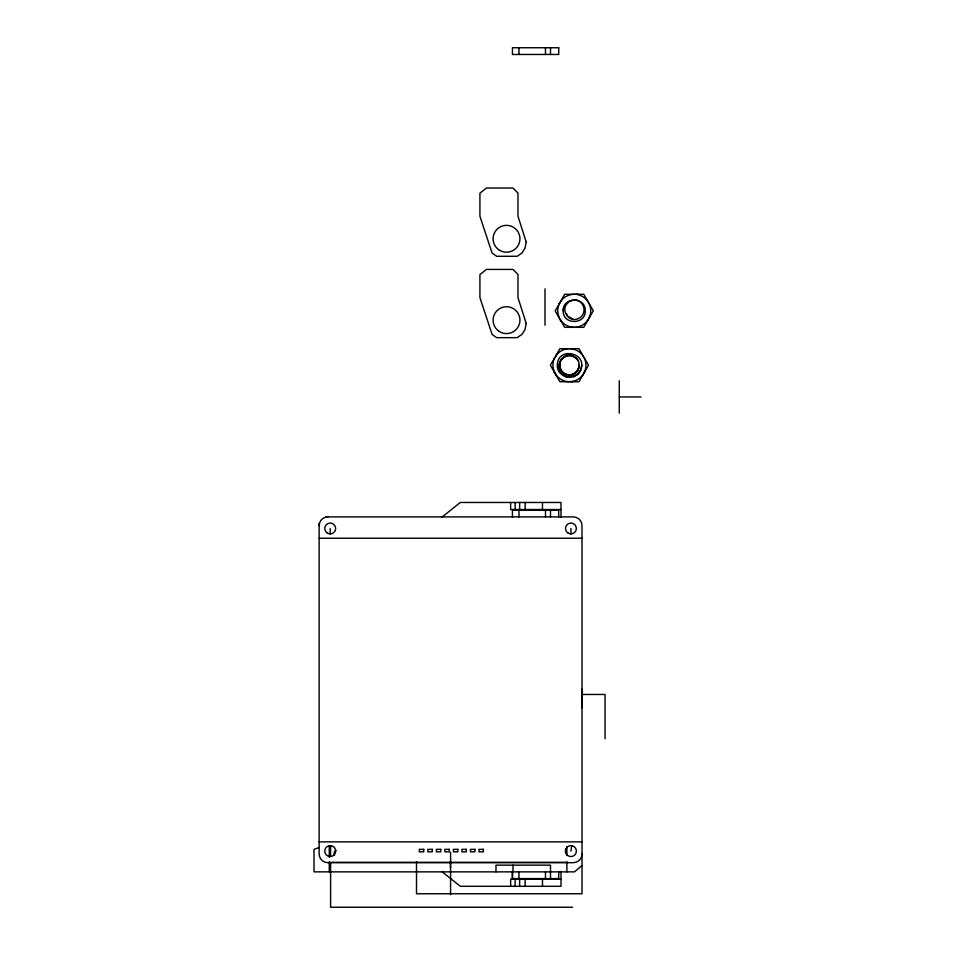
<?xml version="1.0" encoding="UTF-8"?>
<svg xmlns="http://www.w3.org/2000/svg" width="955" height="955" viewBox="0 0 955 955"><rect width="100%" height="100%" fill="white"/><g stroke="black" fill="none" stroke-linecap="round" stroke-linejoin="round"><path stroke-width="1.43" d="M568.774 348.694L566.136 349.029A16.521 16.521 0 0 0 557.075 354.257L554.115 358.722M572.725 381.737L572.737 381.403A16.521 16.521 0 0 0 581.798 376.175L583.41 374.05L582.645 375.136M566.864 376.986C548.755 371.113 565.026 343.681 577.596 360.095M557.445 363.974C555.309 378.634 578.503 382.06 581.32 367.926C585.534 352.395 558.687 347.238 557.457 363.867M578.527 362.029A9.717 9.669 -6.6 0 1 579.076 365.216L578.527 368.403L576.426 371.973M581.822 365.216L580.604 370.588L577.166 374.897M563.223 310.793C562.567 296.611 585.893 296.611 585.248 310.793C585.893 324.987 562.567 324.987 563.223 310.793A10.971 10.959 11.8 0 1 564.13 306.865L568.726 301.792M573.561 294.283L570.923 294.618A16.521 16.521 0 0 0 561.862 299.846L555.153 310.793L564.692 327.314L583.768 327.314L593.306 310.793L583.768 294.283L564.692 294.283L560.275 301.971M577.512 327.314L577.536 326.98A16.521 16.521 0 0 0 586.597 321.751L588.196 319.639L587.432 320.725M568.094 377.201L566.9 376.342L566.757 376.974M570.935 851.108L571.687 845.712L570.266 845.712A5.444 5.444 0 0 0 565.551 850.356L565.539 851.776A5.444 5.444 0 0 0 571.126 856.54A5.444 5.444 0 0 0 576.366 851.383A5.444 5.444 0 0 0 571.687 845.712M565.563 376.628L565.682 375.936L565.456 376.592M573.561 327.314L570.923 326.98A16.521 16.521 0 0 1 561.862 321.751L560.263 319.639L560.919 320.761M588.196 301.959L586.597 299.846A16.521 16.521 0 0 0 577.536 294.618L577.608 294.283M568.774 381.737L566.136 381.403A16.521 16.521 0 0 1 557.075 376.175L555.464 374.05L556.12 375.184M583.41 356.382L581.798 354.257A16.521 16.521 0 0 0 572.737 349.029L570.099 348.694M559.606 318.469L558.568 316.033A16.521 16.521 0 0 1 558.568 305.564L559.606 303.117L558.938 304.251M554.115 371.71L554.807 372.892L553.769 370.445A16.521 16.521 0 0 1 553.769 359.987L554.807 357.54M589.426 317.275L588.865 318.481L589.904 316.033A16.521 16.521 0 0 0 589.904 305.564L588.877 303.117M584.639 371.686L584.078 372.904L585.105 370.445A16.521 16.521 0 0 0 585.105 359.987L584.078 357.54M574.898 294.283L577.703 294.283M556.156 355.188L555.476 356.382L559.905 348.694L578.969 348.694L588.507 365.216L578.969 381.737L559.905 381.737L550.367 365.216L554.151 358.674M568.201 377.201L568.153 376.604C573.048 377.702 578.742 373.942 580.342 370.337M576.319 372.104L571.926 374.861M582.013 865.54L574.444 871.867L314.04 871.867L313.992 849.401L319.018 847.515M441.771 517.288L460.286 502.473L561.003 502.473L561.003 517.347M569.777 301.326C559.117 306.722 567.377 323.494 578.241 318.648C583.075 316.881 585.379 310.781 583.302 306.149C582.12 303.141 579.399 300.837 576.295 299.977C574.982 298.975 567.771 301.935 571.209 300.801M573.525 376.903L574.815 376.377M577.703 327.314L574.898 327.314M572.737 381.403L570.111 381.737M577.536 370.421L577.691 370.397A9.717 9.669 19.4 0 0 578.539 368.403A9.717 9.669 6.6 0 0 579.076 365.216M570.565 375.196L568.655 375.303M619.282 396.946L641.008 396.946M561.003 509.516L510.65 509.516L510.65 502.473M325.643 516.894L573.287 516.894A8.726 8.726 0 0 1 582.013 525.62L582.013 893.761L416.499 893.761L416.499 861.613M319.137 538.226L582.013 538.226M581.679 694.464L605.052 694.464L605.052 738.788M319.137 841.88L582.013 841.88M565.611 862.329L330.597 862.329L330.597 907.25L572.654 907.25M512.441 878.576L512.441 871.867L512.441 878.576L558.723 878.576L558.723 871.867M561.003 879.245L510.65 879.245L510.65 886.3M572.69 318.91L568.213 316.451M564.966 374.491L566.052 374.885M578.826 367.365A9.717 9.669 25.6 0 1 577.596 370.337L577.691 370.397A9.717 9.669 38.4 0 1 576.247 372.032A9.717 9.669 57.7 0 1 574.564 373.369A9.717 9.669 70.6 0 1 572.618 374.312A9.717 9.669 83.4 0 1 569.443 374.849A9.717 9.669 -77.3 0 1 567.294 374.611A9.717 9.669 -64.4 0 1 565.253 373.894A9.717 9.669 -51.6 0 1 562.626 372.032A9.717 9.669 -32.3 0 1 561.277 370.337A9.717 9.669 -19.4 0 1 560.346 368.403M562.949 373.345L563.928 373.978M441.771 871.485L460.286 886.3L561.003 886.3L561.003 871.426M561.588 372.128L560.955 371.411M560.275 319.627L561.027 320.725M555.476 374.05L556.228 375.136M554.246 371.686L554.807 372.892M566.554 313.837L566.995 314.78M619.282 380.759L619.282 413.133M581.714 689.021L581.714 707.81M570.935 528.473L570.935 533.917M566.888 846.548L566.888 855.489M566.888 861.446L566.888 871.867M565.611 848.959L565.611 853.412M558.723 516.894L558.723 510.173L512.441 510.173L512.441 516.894M550.498 47.75L550.498 54.459M550.498 510.173L550.498 516.894M550.498 878.576L550.498 865.146L495.979 865.146L495.979 871.867M545.472 47.75L545.472 54.459M545.472 510.173L545.472 516.894M545.472 871.867L545.472 878.576M545.007 288.828L545.007 325.225M542.476 502.473L542.476 509.516M542.476 879.245L542.476 886.3M525.143 502.473L525.143 509.516M525.143 879.245L525.143 886.3M519.639 502.473L519.639 509.516M519.639 879.245L519.639 886.3M518.959 47.75L518.959 54.459M518.959 510.173L518.959 516.894M518.959 871.867L518.959 878.576M515.127 502.473L515.127 509.516M515.127 879.245L515.127 886.3M512.99 865.146L512.99 871.867M450.581 852.278L450.581 894.68M450.462 861.219L450.462 868.155M330.597 845.987L330.597 856.384M330.215 528.473L330.215 533.917M330.215 845.712L330.215 851.108M329.26 845.641L329.26 857.292M329.26 861.661L329.26 871.867M319.137 523.4L319.137 853.961A8.726 8.726 0 0 0 327.863 862.687L573.287 862.687A8.726 8.726 0 0 0 582.013 853.961M560.191 368.427A9.717 9.669 -6.6 0 1 559.642 365.24M577.727 359.999A9.717 9.669 -32.3 0 0 576.378 358.316A9.717 9.669 -38.4 0 1 577.727 359.999A9.717 9.669 -19.4 0 1 578.682 361.969M560.048 363.067A9.717 9.669 12.7 0 0 559.809 365.216A9.717 9.669 -12.7 0 0 560.048 367.365A9.717 9.669 -25.6 0 0 560.752 369.394A9.717 9.669 -38.4 0 0 562.626 372.032A9.717 9.669 -57.7 0 0 564.31 373.369A9.717 9.669 -70.6 0 0 566.255 374.312A9.717 9.669 -83.4 0 0 569.443 374.849A9.717 9.669 77.3 0 0 571.579 374.611A9.717 9.669 64.4 0 0 573.621 373.894A9.717 9.669 51.6 0 0 576.247 372.032A9.717 9.669 32.3 0 0 577.596 370.337M579.231 365.24A9.717 9.669 12.7 0 1 578.993 367.389M559.893 363.007A9.717 9.669 25.6 0 1 560.609 360.978A9.717 9.669 38.4 0 1 562.495 358.304A9.717 9.669 32.3 0 0 561.146 359.999M559.642 365.192A9.717 9.669 6.6 0 1 560.191 362.005A9.717 9.669 19.4 0 1 561.134 360.023M334.572 855.107A3.354 3.354 0 0 1 335.802 850.523M319.137 525.62A8.726 8.726 0 0 1 327.863 516.894M335.623 850.463L335.599 851.884A5.444 5.444 0 0 1 329.917 856.54A5.444 5.444 0 0 1 324.784 851.275A5.444 5.444 0 0 1 329.57 845.7L330.991 845.724A5.444 5.444 0 0 1 335.623 850.463M526.205 242.033L525.011 248.216L521.979 252.98L517.204 256.286L496.648 256.286L492.064 252.98L479.923 216.236L479.923 193.197L486.441 188.04L512.954 188.04L517.98 193.065L517.98 216.236L526.205 242.033M526.205 323.423L525.011 329.606L521.979 334.357L517.204 337.664L496.648 337.664L492.064 334.357L479.923 297.614L479.923 274.574L486.441 269.417L512.954 269.417L517.98 274.443L517.98 297.614L526.205 323.423M558.723 47.75L512.441 47.75L512.441 54.471L558.723 54.459L558.723 47.75M423.745 849.353L419.305 849.353L419.305 851.836L423.745 851.836L423.745 849.353M432.269 849.353L427.828 849.353L427.828 851.836L432.269 851.836L432.269 849.353M440.78 849.353L436.351 849.353L436.351 851.836L440.78 851.836L440.78 849.353M449.304 849.353L444.875 849.353L444.875 851.836L449.304 851.836L449.304 849.353M457.827 849.353L453.398 849.353L453.398 851.836L457.827 851.836L457.827 849.353M466.35 849.353L461.922 849.353L461.922 851.836L466.35 851.836L466.35 849.353M474.874 849.353L470.445 849.353L470.445 851.836L474.874 851.836L474.874 849.353M483.397 849.353L478.968 849.353L478.968 851.836L483.397 851.836L483.397 849.353M565.253 356.537A9.717 9.669 51.6 0 0 562.626 358.4A9.717 9.669 57.7 0 1 564.31 357.063A9.717 9.669 70.6 0 1 566.255 356.12A9.717 9.669 83.4 0 1 569.443 355.582A9.717 9.669 -77.3 0 1 571.579 355.821A9.717 9.669 -64.4 0 1 573.621 356.537A9.717 9.669 -51.6 0 1 576.247 358.4A9.717 9.669 -57.7 0 0 574.564 357.063A9.717 9.669 -70.6 0 0 572.618 356.12A9.717 9.669 -83.4 0 0 569.443 355.582A9.717 9.669 77.3 0 0 567.294 355.821A9.717 9.669 64.4 0 0 565.253 356.537M498.558 249.589A13.43 13.43 0 0 0 519.866 240.266A13.43 13.43 0 0 0 501.124 226.478A13.43 13.43 0 0 0 498.558 249.589M498.558 330.967A13.43 13.43 0 0 0 519.866 321.644A13.43 13.43 0 0 0 501.124 307.856A13.43 13.43 0 0 0 498.558 330.967M327.493 533.188A5.444 5.444 0 0 0 335.659 528.473A5.444 5.444 0 0 0 327.493 523.758A5.444 5.444 0 0 0 327.493 533.188M568.213 533.188A5.444 5.444 0 0 0 576.366 528.473A5.444 5.444 0 0 0 568.213 523.758A5.444 5.444 0 0 0 568.213 533.188"/></g></svg>
